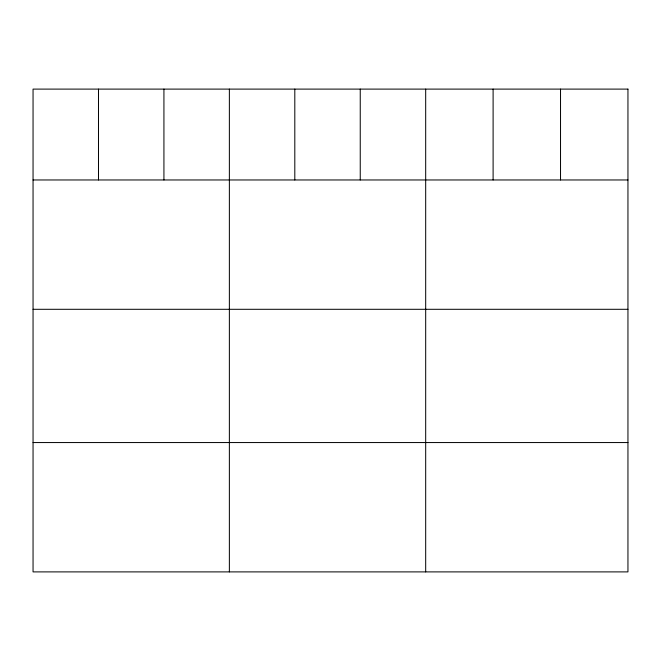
<?xml version="1.0" encoding="UTF-8"?>
<svg xmlns="http://www.w3.org/2000/svg" width="661" height="661" viewBox="0 0 661 661"><rect width="100%" height="100%" fill="white"/><g stroke="black" fill="none" stroke-linecap="round" stroke-linejoin="round"><path stroke-width="0.99" d="M33.05 179.966L627.95 179.966M33.05 309.298L627.95 309.298M33.05 442.556L627.95 442.556M560.528 89.103L560.528 179.966M493.106 89.103L493.106 179.966M425.684 89.103L425.684 571.897M360.245 89.103L360.245 179.966M294.806 89.103L294.806 179.966M229.367 89.103L229.367 571.897M163.928 89.103L163.928 179.966M98.489 89.103L98.489 179.966M627.95 89.103L33.05 89.103L33.05 571.897L627.95 571.897L627.95 89.103"/></g></svg>
